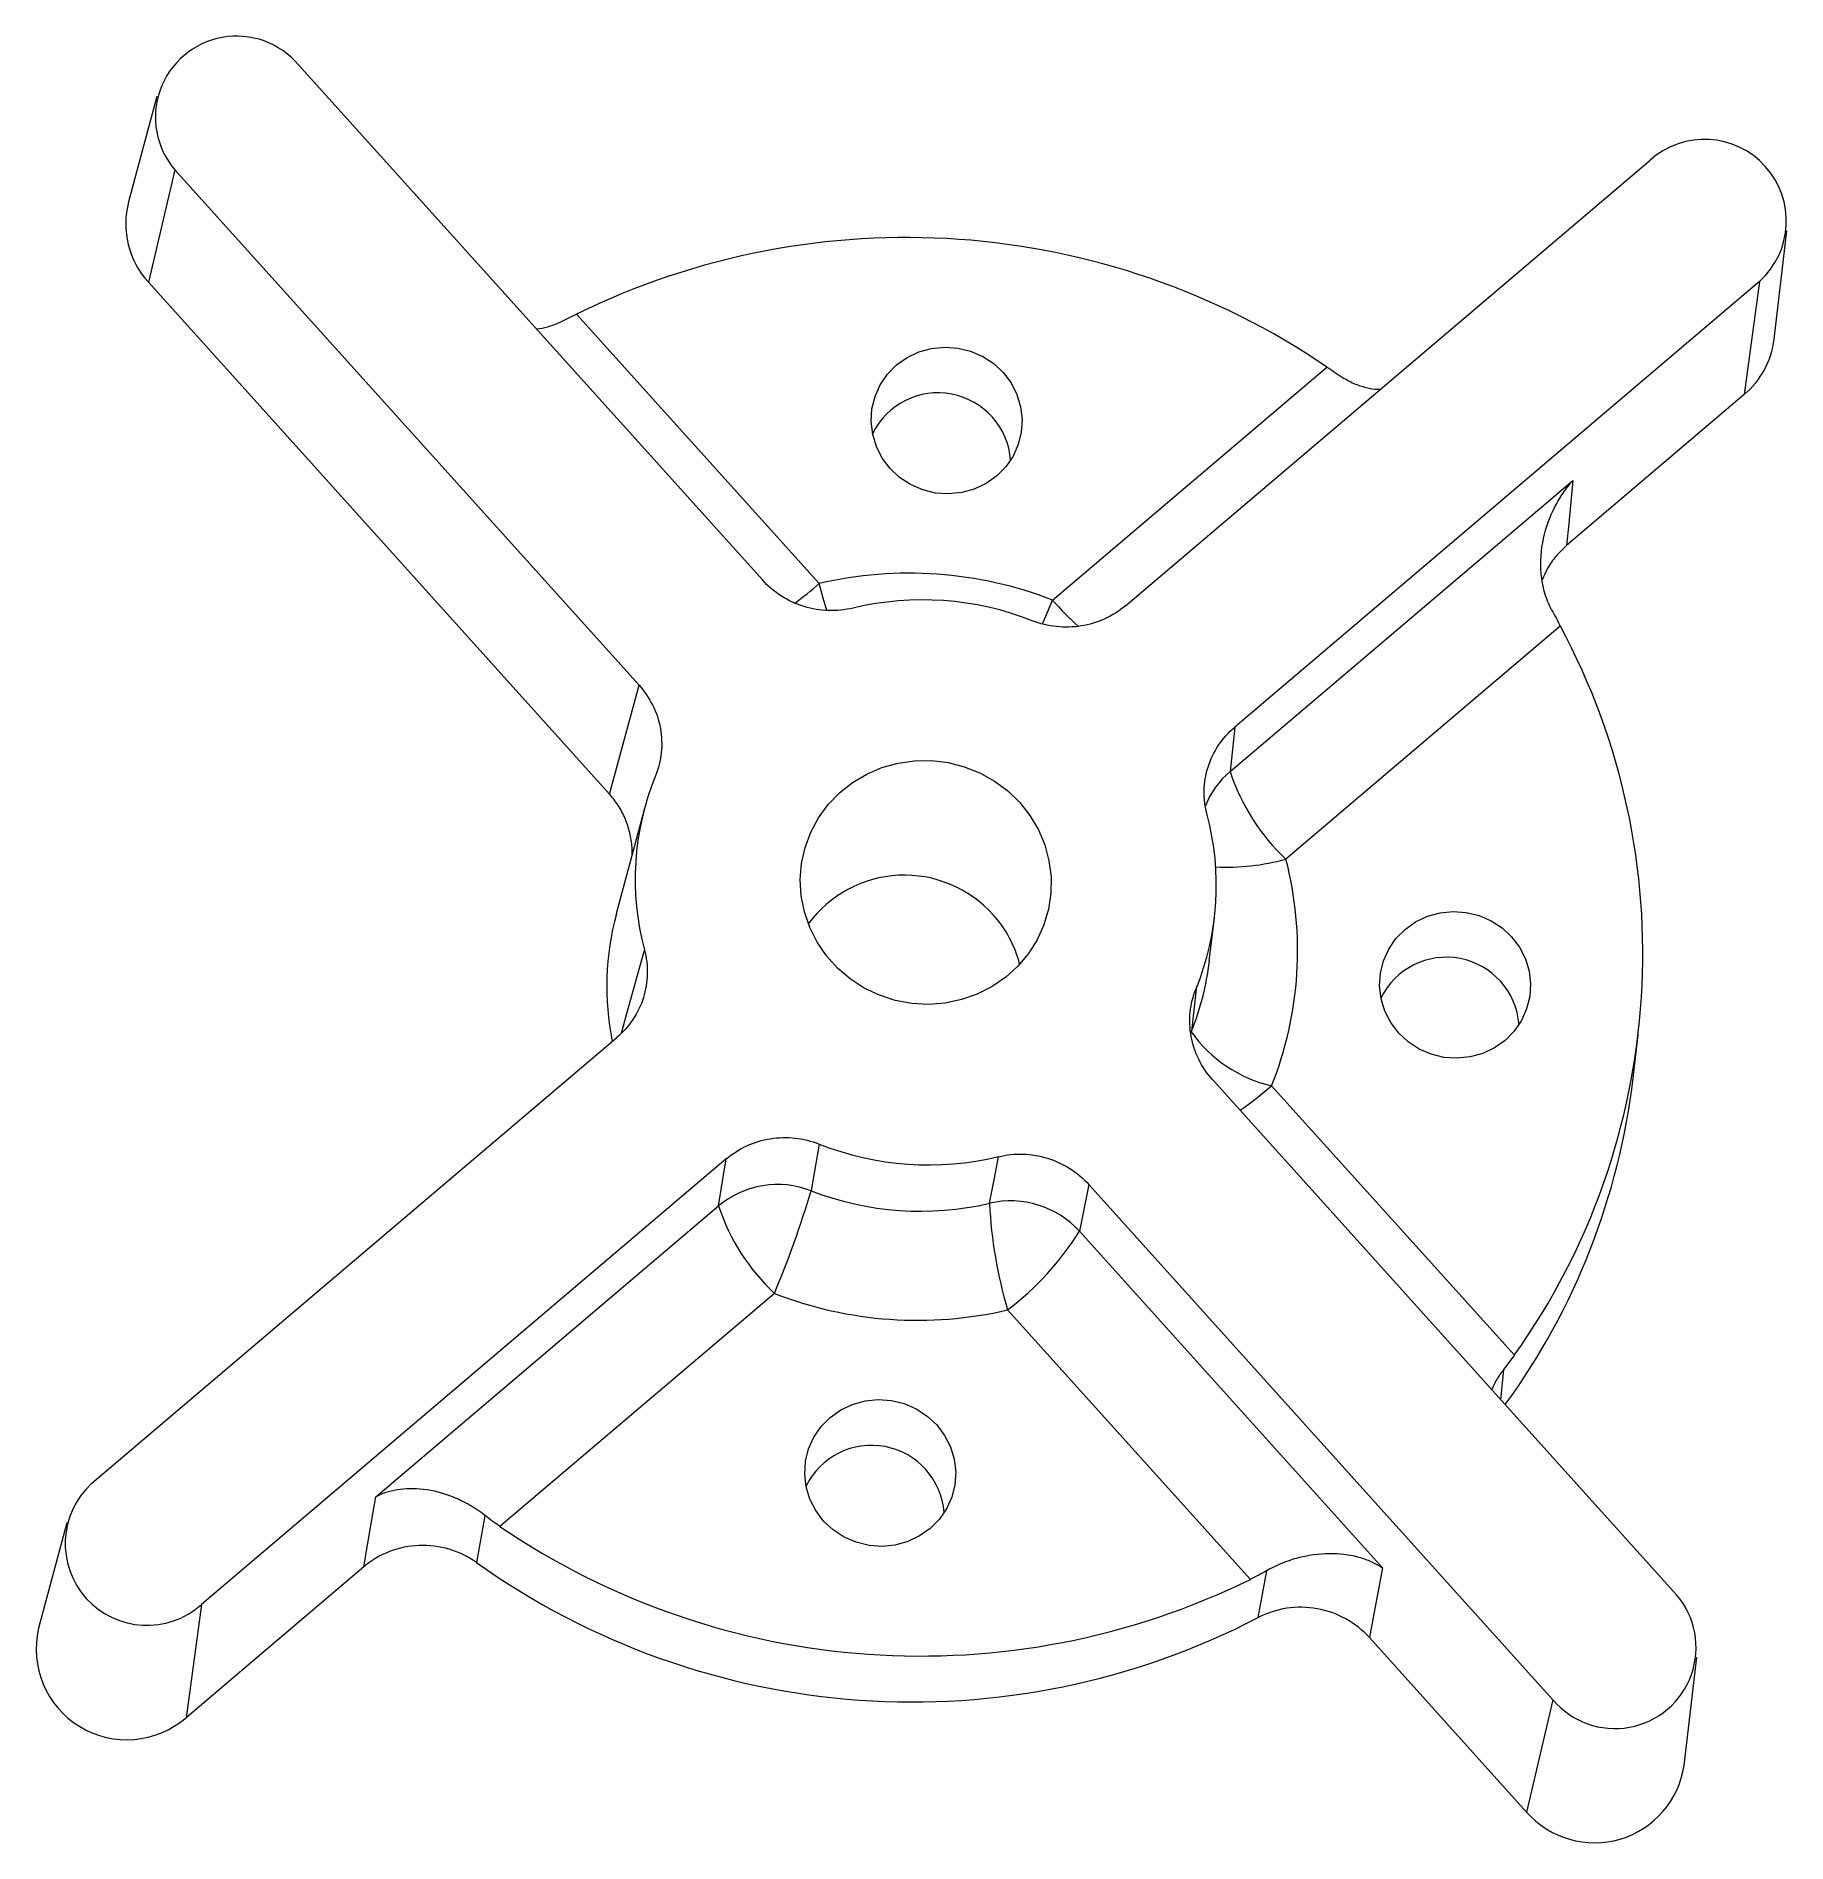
# Model space of a CAD drawing. Header units: millimetres. Extents: x -19.2 to 19.5, y -18.9 to 21.1.
import ezdxf

# ---------------------------------------------------------------- set-up
doc = ezdxf.new("R2010")
doc.units = ezdxf.units.MM

msp = doc.modelspace()

# ---------------------------------------------------------------- linework, layer by layer
at = {"color": 7, "linetype": 'Continuous', "lineweight": 15}
for p, q in [((-13.402, 20.431), (-3.149, 9.047)), ((-16.533, 19.736), (-17.156, 17.409)), ((-16.134, 18.111), (-16.718, 15.629)), ((-5.881, 6.727), (-16.134, 18.111)), ((4.863, 8.483), (16.456, 18.329)), ((19.196, 14.375), (19.476, 16.767)), ((-6.535, 4.323), (-16.718, 15.629)), ((18.873, 15.646), (7.279, 5.8)), ((18.873, 15.646), (18.535, 13.147)), ((-7.263, 14.926), (-1.9, 8.972)), ((3.253, 8.609), (9.316, 13.758)), ((18.535, 13.147), (14.61, 9.813)), ((7.175, 4.819), (14.749, 11.251)), ((14.472, 8.033), (8.409, 2.884)), ((-6.535, 4.323), (-5.881, 6.727)), ((7.279, 5.8), (7.175, 4.819)), ((-5.76, 4.005), (-6.382, 1.678)), ((6.718, 0.632), (6.831, 1.597)), ((-17.966, -10.904), (-6.372, -1.058)), ((16.08, -1.952), (16.192, -0.995)), ((6.787, -1.985), (17.041, -13.369)), ((8.093, -2.124), (13.456, -8.078)), ((-3.956, -3.741), (-15.549, -13.587)), ((-4.124, -4.777), (-3.956, -3.741)), ((4.055, -4.305), (3.848, -5.338)), ((14.309, -15.689), (4.055, -4.305)), ((-11.698, -11.209), (-4.124, -4.777)), ((3.848, -5.338), (10.547, -12.775)), ((-2.89, -6.712), (-8.953, -11.861)), ((7.625, -13.029), (2.263, -7.075)), ((-18.523, -11.781), (-19.145, -14.108)), ((-11.962, -12.753), (-15.887, -16.086)), ((-15.549, -13.587), (-15.887, -16.086)), ((13.725, -18.171), (10.254, -14.317)), ((17.207, -17.141), (17.487, -14.749)), ((14.309, -15.689), (13.725, -18.171))]:
    msp.add_line(p, q, dxfattribs=at)
at = {"color": 7, "linetype": 'Continuous', "lineweight": 15, "flags": 128}
for points in [[(-0.334, 11.515), (-0.507, 11.744), (-0.637, 11.998), (-0.719, 12.27), (-0.752, 12.552), (-0.734, 12.834), (-0.666, 13.108), (-0.55, 13.366), (-0.39, 13.6), (-0.19, 13.803), (0.044, 13.968), (0.304, 14.092), (0.583, 14.169), (0.872, 14.198), (1.162, 14.177), (1.445, 14.108), (1.712, 13.993), (1.954, 13.834), (2.165, 13.637), (2.338, 13.408), (2.467, 13.153), (2.55, 12.881), (2.583, 12.6), (2.565, 12.318), (2.497, 12.044), (2.381, 11.786), (2.221, 11.552), (2.02, 11.349), (1.787, 11.183), (1.526, 11.06), (1.248, 10.983), (0.959, 10.954), (0.668, 10.974), (0.386, 11.043), (0.119, 11.159), (-0.123, 11.318), (-0.334, 11.515)], [(14.749, 11.251), (14.703, 10.778), (14.657, 10.302), (14.61, 9.813)], [(2.53, 4.134), (2.756, 3.847), (2.941, 3.533), (3.082, 3.199), (3.176, 2.849), (3.221, 2.491), (3.217, 2.131), (3.163, 1.776), (3.062, 1.431), (2.913, 1.102), (2.721, 0.797), (2.488, 0.519), (2.219, 0.275), (1.919, 0.068), (1.592, -0.098), (1.245, -0.22), (0.884, -0.296), (0.515, -0.324), (0.145, -0.304), (-0.219, -0.236), (-0.571, -0.122), (-0.906, 0.037), (-1.215, 0.237), (-1.495, 0.476), (-1.741, 0.748), (-1.947, 1.049), (-2.11, 1.374), (-2.228, 1.717), (-2.297, 2.071), (-2.318, 2.431), (-2.289, 2.79), (-2.211, 3.141), (-2.086, 3.478), (-1.915, 3.796), (-1.703, 4.088), (-1.451, 4.35), (-1.166, 4.576), (-0.851, 4.763), (-0.514, 4.907), (-0.159, 5.006), (0.207, 5.058), (0.577, 5.062), (0.945, 5.018), (1.304, 4.927), (1.648, 4.79), (1.971, 4.61), (2.266, 4.39), (2.53, 4.134)], [(10.897, -0.955), (10.724, -0.726), (10.594, -0.472), (10.512, -0.2), (10.479, 0.082), (10.497, 0.364), (10.565, 0.638), (10.681, 0.896), (10.841, 1.13), (11.041, 1.333), (11.275, 1.498), (11.535, 1.622), (11.814, 1.699), (12.103, 1.728), (12.393, 1.707), (12.676, 1.638), (12.943, 1.523), (13.185, 1.364), (13.396, 1.167), (13.569, 0.938), (13.699, 0.683), (13.781, 0.411), (13.814, 0.13), (13.796, -0.152), (13.728, -0.426), (13.612, -0.684), (13.452, -0.918), (13.252, -1.121), (13.018, -1.287), (12.758, -1.41), (12.479, -1.487), (12.19, -1.516), (11.9, -1.496), (11.617, -1.427), (11.35, -1.311), (11.108, -1.152), (10.897, -0.955)], [(6.425, 0.018), (6.321, -0.926), (6.32, -0.934)], [(-1.9, -3.411), (-2.076, -4.434), (-2.078, -4.443)], [(1.862, -4.72), (1.962, -4.201), (2.059, -3.69)], [(-1.802, -11.74), (-1.975, -11.511), (-2.105, -11.256), (-2.187, -10.984), (-2.22, -10.703), (-2.202, -10.421), (-2.134, -10.147), (-2.018, -9.889), (-1.858, -9.655), (-1.658, -9.452), (-1.424, -9.286), (-1.164, -9.163), (-0.885, -9.086), (-0.596, -9.057), (-0.306, -9.077), (-0.023, -9.146), (0.244, -9.262), (0.486, -9.421), (0.697, -9.618), (0.87, -9.847), (1, -10.101), (1.082, -10.373), (1.115, -10.655), (1.097, -10.937), (1.029, -11.211), (0.913, -11.469), (0.753, -11.703), (0.553, -11.906), (0.319, -12.071), (0.059, -12.195), (-0.22, -12.272), (-0.509, -12.301), (-0.799, -12.28), (-1.082, -12.211), (-1.349, -12.096), (-1.591, -11.937), (-1.802, -11.74)], [(-11.962, -12.753), (-11.873, -12.228), (-11.785, -11.717), (-11.698, -11.209)], [(-9.286, -11.617), (-9.288, -11.628), (-9.47, -12.659)], [(7.795, -13.875), (7.986, -12.844), (7.988, -12.834)], [(10.547, -12.775), (10.45, -13.283), (10.353, -13.794), (10.254, -14.317)]]:
    msp.add_lwpolyline(points, dxfattribs=at)
at = {"color": 8, "linetype": 'Continuous', "lineweight": 15, "flags": 128}
for points in [[(-1.734, 8.378), (-1.815, 8.654), (-1.9, 8.972)], [(3.036, 8.081), (3.13, 8.306), (3.253, 8.609)], [(-6.267, -0.961), (-6.147, -0.524), (-5.761, 0.876)], [(13.22, -8.391), (13.219, -8.4), (13.153, -9.053)]]:
    msp.add_lwpolyline(points, dxfattribs=at)
at = {"color": 7, "linetype": 'Continuous', "lineweight": 15}
for centre, radius, start, end in [((-14.772, 19.277), 1.792, 40.122, 220.557), ((17.659, 16.983), 1.805, 312.2258, 131.7908), ((-15.306, 16.92), 1.913, 165.1952, 222.422), ((0.024, 0.1), 16.519, 55.7695, 116.174), ((17.307, 14.6), 1.902, 310.1861, 353.2142), ((0.724, 11.577), 1.61, 4.4079, 153.9383), ((0.091, 0.472), 8.73, 68.762, 103.1815), ((0.385, 2.011), 6.602, 68.4784, 103.4651), ((1.004, 0.796), 15.29, 324.5243, 28.252), ((11.605, 6.283), 4.666, 198.2883, 226.7694), ((0.104, 2.438), 6.07, 157.8718, 194.9045), ((0.803, 2.305), 6.07, 337.8718, 14.9045), ((0.644, 0.86), 8.025, 338.1712, 14.6051), ((-0.017, -0.103), 2.633, 41.8087, 143.7971), ((-0.36, 0.07), 6.233, 165.0439, 191.2329), ((0.067, -0.047), 2.533, 13.8471, 42.1233), ((11.955, -0.893), 1.61, 4.4079, 153.9383), ((8.775, 0.81), 3.012, 215.3965, 256.9133), ((0.869, -0.163), 15.315, 323.9864, 353.2921), ((0.522, 2.731), 6.602, 248.4784, 283.4651), ((-2.818, -6.343), 2.039, 68.7104, 129.814), ((0.306, -3.312), 4.666, 198.2883, 226.7694), ((-23.893, 2.085), 22.77, 337.2749, 343.3418), ((0.34, 1.779), 6.675, 248.762, 283.1815), ((2.328, -6.725), 2.058, 42.3666, 103.0838), ((11.712, -4.255), 9.861, 182.706, 196.6168), ((-1.595, -1.96), 6.406, 307.031, 328.1824), ((0.272, 1.425), 8.73, 248.762, 283.1815), ((-0.744, -11.678), 1.61, 4.4079, 153.9383), ((-16.752, -12.241), 1.805, 132.2258, 311.7908), ((0.339, 1.796), 16.519, 235.7695, 296.174), ((0.157, 0.85), 16.588, 234.5264, 297.4171), ((15.679, -14.534), 1.792, 220.122, 40.557), ((-17.196, -14.57), 2.003, 166.6583, 310.8068), ((15.228, -16.851), 2, 221.299, 351.6601)]:
    msp.add_arc(centre, radius, start, end, dxfattribs=at)
at = {"color": 8, "linetype": 'Continuous', "lineweight": 15}
for centre, radius, start, end in [((-8.637, 16.855), 10.37, 306.6505, 310.5155), ((9.439, 14.134), 8.295, 221.7696, 227.4771), ((8.419, 3.354), 1.922, 130.3396, 158.4959), ((7.106, 7.591), 4.884, 267.0917, 285.4702), ((0.639, 1.344), 6.121, 338.1461, 353.3175), ((1.71, 5.325), 9.809, 305.4559, 310.5937)]:
    msp.add_arc(centre, radius, start, end, dxfattribs=at)
at = {"color": 7, "linetype": 'Continuous', "lineweight": 15}
for points in [[(-7.622, 14.75), (-7.505, 14.806), (-7.385, 14.865), (-7.263, 14.926)], [(9.316, 13.758), (9.43, 13.681), (9.542, 13.606), (9.653, 13.533)], [(14.28, 8.396), (14.344, 8.274), (14.409, 8.153), (14.472, 8.033)], [(13.456, -8.078), (13.377, -8.187), (13.299, -8.292), (13.22, -8.391)], [(-8.953, -11.861), (-9.067, -11.784), (-9.178, -11.703), (-9.286, -11.617)], [(7.988, -12.834), (7.869, -12.903), (7.748, -12.968), (7.625, -13.029)]]:
    msp.add_open_spline(points, degree=3, dxfattribs=at)
for points, knots in [([(-8.151, 14.601), (-8.066, 14.613), (-7.889, 14.636), (-7.713, 14.711), (-7.622, 14.75)], [0, 0, 0, 0, 0.478793, 1, 1, 1, 1]), ([(9.653, 13.533), (9.737, 13.484), (9.909, 13.384), (10.18, 13.302), (10.378, 13.265), (10.48, 13.266), (10.495, 13.266)], [0, 0, 0, 0, 0.312428, 0.636181, 0.94799, 1, 1, 1, 1]), ([(14.28, 8.396), (14.213, 8.521), (14.162, 8.651), (14.087, 8.917), (14.062, 9.054), (14.025, 9.457), (14.047, 9.723), (14.154, 10.217), (14.241, 10.452), (14.406, 10.773), (14.467, 10.876), (14.599, 11.071), (14.672, 11.164), (14.749, 11.251)], [0, 0, 0, 0, 0.125, 0.125, 0.25, 0.25, 0.5, 0.5, 0.75, 0.75, 0.875, 0.875, 1, 1, 1, 1]), ([(14.61, 9.813), (14.529, 9.738), (14.369, 9.586), (14.187, 9.328), (14.107, 9.141), (14.07, 9.055)], [0, 0, 0, 0, 0.349682, 0.699364, 1, 1, 1, 1]), ([(-1.152, 8.432), (-1.331, 8.389), (-1.512, 8.37), (-1.878, 8.382), (-2.061, 8.413), (-2.41, 8.52), (-2.579, 8.598), (-2.886, 8.793), (-3.026, 8.911), (-3.149, 9.047)], [0, 0, 0, 0, 0.25, 0.25, 0.5, 0.5, 0.75, 0.75, 1, 1, 1, 1]), ([(4.863, 8.483), (4.724, 8.365), (4.573, 8.269), (4.243, 8.118), (4.066, 8.065), (3.708, 8.007), (3.521, 8.002), (3.159, 8.041), (2.979, 8.085), (2.807, 8.153)], [0, 0, 0, 0, 0.25, 0.25, 0.5, 0.5, 0.75, 0.75, 1, 1, 1, 1]), ([(-5.881, 6.727), (-5.758, 6.591), (-5.658, 6.442), (-5.498, 6.12), (-5.441, 5.948), (-5.378, 5.598), (-5.371, 5.417), (-5.407, 5.065), (-5.451, 4.89), (-5.518, 4.724)], [0, 0, 0, 0, 0.25, 0.25, 0.5, 0.5, 0.75, 0.75, 1, 1, 1, 1]), ([(6.668, 3.866), (6.622, 4.04), (6.601, 4.216), (6.609, 4.572), (6.638, 4.75), (6.745, 5.088), (6.823, 5.251), (7.02, 5.547), (7.141, 5.683), (7.279, 5.8)], [0, 0, 0, 0, 0.25, 0.25, 0.5, 0.5, 0.75, 0.75, 1, 1, 1, 1]), ([(-6.035, 2.977), (-6.035, 2.978), (-6.022, 3.086), (-6.049, 3.308), (-6.119, 3.627), (-6.251, 3.933), (-6.397, 4.163), (-6.503, 4.286), (-6.535, 4.323)], [0, 0, 0, 0, 0.0028754, 0.2240097, 0.4515576, 0.6726796, 0.9002136, 1, 1, 1, 1]), ([(-5.761, 0.876), (-5.715, 0.702), (-5.694, 0.526), (-5.702, 0.17), (-5.732, -0.008), (-5.838, -0.345), (-5.916, -0.509), (-6.113, -0.805), (-6.234, -0.941), (-6.372, -1.058)], [0, 0, 0, 0, 0.25, 0.25, 0.5, 0.5, 0.75, 0.75, 1, 1, 1, 1]), ([(6.787, -1.985), (6.665, -1.849), (6.564, -1.7), (6.405, -1.378), (6.348, -1.206), (6.285, -0.856), (6.278, -0.675), (6.314, -0.323), (6.358, -0.148), (6.425, 0.018)], [0, 0, 0, 0, 0.25, 0.25, 0.5, 0.5, 0.75, 0.75, 1, 1, 1, 1]), ([(-3.956, -3.741), (-3.817, -3.623), (-3.666, -3.527), (-3.336, -3.376), (-3.159, -3.322), (-2.801, -3.265), (-2.614, -3.26), (-2.252, -3.299), (-2.072, -3.343), (-1.9, -3.411)], [0, 0, 0, 0, 0.25, 0.25, 0.5, 0.5, 0.75, 0.75, 1, 1, 1, 1]), ([(2.059, -3.69), (2.238, -3.647), (2.419, -3.628), (2.785, -3.64), (2.968, -3.67), (3.317, -3.778), (3.486, -3.856), (3.792, -4.051), (3.933, -4.169), (4.055, -4.305)], [0, 0, 0, 0, 0.25, 0.25, 0.5, 0.5, 0.75, 0.75, 1, 1, 1, 1]), ([(13.22, -8.391), (13.165, -8.465), (13.056, -8.613), (12.991, -8.762), (12.958, -8.836)], [0, 0, 0, 0, 0.503681, 1, 1, 1, 1]), ([(-9.286, -11.617), (-9.397, -11.529), (-9.511, -11.453), (-9.742, -11.32), (-9.861, -11.263), (-10.208, -11.122), (-10.433, -11.067), (-10.849, -11.017), (-11.045, -11.022), (-11.31, -11.066), (-11.394, -11.086), (-11.553, -11.139), (-11.628, -11.171), (-11.698, -11.209)], [0, 0, 0, 0, 0.125, 0.125, 0.25, 0.25, 0.5, 0.5, 0.75, 0.75, 0.875, 0.875, 1, 1, 1, 1]), ([(-9.47, -12.659), (-9.654, -12.528), (-9.854, -12.43), (-10.289, -12.3), (-10.511, -12.272), (-10.964, -12.289), (-11.183, -12.334), (-11.602, -12.496), (-11.792, -12.608), (-11.962, -12.753)], [0, 0, 0, 0, 0.25, 0.25, 0.5, 0.5, 0.75, 0.75, 1, 1, 1, 1]), ([(7.988, -12.834), (8.111, -12.762), (8.236, -12.703), (8.488, -12.604), (8.616, -12.564), (8.99, -12.474), (9.231, -12.452), (9.67, -12.462), (9.875, -12.495), (10.15, -12.577), (10.236, -12.609), (10.399, -12.685), (10.476, -12.728), (10.547, -12.775)], [0, 0, 0, 0, 0.125, 0.125, 0.25, 0.25, 0.5, 0.5, 0.75, 0.75, 0.875, 0.875, 1, 1, 1, 1]), ([(10.254, -14.317), (10.103, -14.15), (9.929, -14.012), (9.533, -13.793), (9.323, -13.718), (8.876, -13.638), (8.652, -13.634), (8.205, -13.702), (7.994, -13.771), (7.795, -13.875)], [0, 0, 0, 0, 0.25, 0.25, 0.5, 0.5, 0.75, 0.75, 1, 1, 1, 1])]:
    msp.add_open_spline(points, degree=3, knots=knots, dxfattribs=at)

doc.saveas('drawing.dxf')
